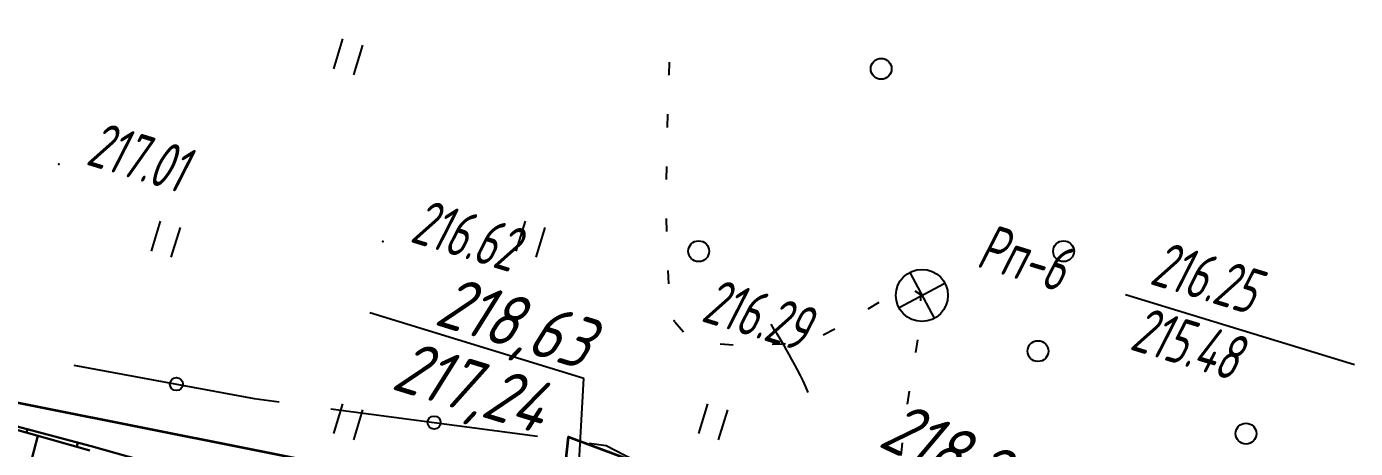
# Model space of a CAD drawing. Header units: millimetres. Extents: x -1799 to 6962, y -1020 to 4121.
# Drawn here: x 1174.8 to 1276.7, y 2993.5 to 3025.9 of the extents above; entities that cross this region are included whole.
import ezdxf
from ezdxf import colors
from ezdxf.entities.mleader import LeaderData, LeaderLine
from ezdxf.math import Vec2, Vec3

# ---------------------------------------------------------------- set-up
doc = ezdxf.new("R2010")
doc.units = ezdxf.units.MM
doc.linetypes.add('CONTI', pattern=[0])
for name, color, linetype, lineweight in [('10', 1, 'Continuous', 35), ('КОПИЯ_ОСЬ_13_ОТКОСЫ', 7, 'Continuous', 30), ('Отметки', 5, 'Continuous', 30)]:
    doc.layers.add(name, color=color, linetype=linetype, lineweight=lineweight)
for name, color, linetype in [('GOR_BDEFAULT', 212, 'CONTI'), ('NAD_MDEFAULT', 7, 'CONTI'), ('PI_OTDEFAULT', 172, 'CONTI'), ('PI_TTDEFAULT', 5, 'CONTI'), ('PLN_O', 7, 'CONTI'), ('SIT_LDEFAULT', 7, 'CONTI'), ('USLZNDEFAULT', 7, 'CONTI'), ('ZAPSKDEFAULT', 7, 'CONTI')]:
    doc.layers.add(name, color=color, linetype=linetype)
doc.styles.add('eskd', font='spds.shx', dxfattribs={"width": 1.2, "oblique": 15})
doc.styles.add('ГОСТ', font='', dxfattribs={"oblique": 15, "height": 4})
doc.styles.get('ГОСТ').set_extended_font_data('GOST type A')

# ---------------------------------------------------------------- blocks, each defined once
blk = doc.blocks.new('BL_2002')
at = {"color": 0}
blk.add_circle((0, 0), 0.8, dxfattribs=at)
blk = doc.blocks.new('BL_2011')
at = {"color": 0}
for p, q in [((0, 0), (0, 2.4)), ((1.6, 0), (1.6, 2.4))]:
    blk.add_line(p, q, dxfattribs=at)
blk = doc.blocks.new('BL_7')
at = {"color": 0}
for p, q in [((-1.4, 1.4), (1.4, -1.4)), ((-1.4, -1.4), (1.4, 1.4))]:
    blk.add_line(p, q, dxfattribs=at)
blk.add_circle((0, 0), 2, dxfattribs=at)
blk = doc.blocks.new('_None')

msp = doc.modelspace()

# ---------------------------------------------------------------- linework, layer by layer
at = {"layer": '10'}
msp.add_lwpolyline([(1030.225964376537, 3025.883480735508), (1104.975964376537, 3010.613480735024), (1151.695964376277, 3001.473480735359), (1215.755964376332, 2988.703480734875), (1216.365964376668, 2994.403480735061), (1243.415964376481, 2984.293480734726), (1269.335964376407, 2968.883480735508), (1297.015964376575, 2945.023480735173), (1332.735964376314, 2904.56348073521), (1362.135964376686, 2858.923480734614), (1384.095964376649, 2811.273480735173), (1401.175964376258, 2767.783480734949), (1401.175964376258, 2767.783480734949), (1485.925964376258, 2642.503480734688), (1601.055964376612, 2507.033480734949), (1669.735964376314, 2453.013480735396), (1726.415964376481, 2400.56348073521)], dxfattribs=at)
at = {"layer": 'GOR_BDEFAULT', "color": 212, "elevation": 216, "flags": 128}
msp.add_lwpolyline([(1234.761700376412, 2997.789216734854), (1234.5617003764, 2998.229210735683), (1234.361700376447, 2998.679215735209), (1234.151700376426, 2999.109215734911), (1233.941700376405, 2999.529213735287), (1233.721700376433, 2999.929215735209), (1233.511700376412, 3000.329216734891), (1233.301700376449, 3000.70921473523), (1233.101700376437, 3001.069214735565), (1232.901700376426, 3001.409211734695), (1232.701700376414, 3001.739212735009), (1232.521700376421, 3002.039216734854), (1232.351700376437, 3002.329216734891), (1232.181700376395, 3002.589211735328), (1232.04170037644, 3002.819214735565), (1231.901700376426, 3003.029213735287)], dxfattribs=at)
at = {"layer": 'NAD_MDEFAULT', "color": 0}
msp.add_line((1259.111700376447, 3005.319214735565), (1276.683800376437, 2999.946884734941), dxfattribs=at)
at = {"layer": 'PI_TTDEFAULT', "color": 5}
for p in [(1177.241700376451, 3015.329216734891, 217.01), (1202.121700376398, 3009.389214735863, 216.624), (1224.461700376423, 3003.299218735111, 216.292)]:
    msp.add_point(p, dxfattribs=at)
at = {"layer": 'PLN_O'}
for p, q in [((1178.401700376426, 2999.889214735863), (1192.251700376402, 2997.339211735328)), ((1192.251700376402, 2997.339211735328), (1194.151700376426, 2997.089211735328)), ((1198.121700376398, 2996.549218735111), (1213.981700376442, 2994.439217735467)), ((1217.941700376405, 2993.909211734695), (1219.251700376402, 2993.739212735009)), ((1219.251700376402, 2993.739212735009), (1232.28170037643, 2986.979210735683))]:
    msp.add_line(p, q, dxfattribs=at)
for centre in [(1186.271700376421, 2998.439217735467), (1206.051700376449, 2995.489212735009)]:
    msp.add_circle(centre, 0.5, dxfattribs=at)
at = {"layer": 'SIT_LDEFAULT', "color": 7}
for p, q in [((1224.091700376428, 3023.149216735189), (1224.051700376449, 3022.169213734952)), ((1224.04170037644, 3022.169213734952), (1224.04170037644, 3022.149216735189)), ((1223.951700376414, 3019.149216735189), (1223.931700376395, 3018.149216735189)), ((1223.871700376398, 3015.149216735189), (1223.861700376447, 3014.149216735189)), ((1223.851700376437, 3011.149216735189), (1223.871700376398, 3010.149216735189)), ((1223.971700376433, 3007.149216735189), (1224.03170037643, 3006.149216735189)), ((1242.941700376405, 3005.609215734911), (1243.361700376447, 3005.319214735565)), ((1243.361700376447, 3005.319214735565), (1243.371700376398, 3004.829216734891)), ((1239.361700376447, 3004.20921473523), (1240.211700376423, 3004.739212735009)), ((1224.53170037643, 3003.219216735487), (1225.181700376395, 3002.45921473523)), ((1235.901700376426, 3002.219216735487), (1236.79170037644, 3002.679215735209)), ((1227.991700376451, 3001.539216734854), (1228.991700376451, 3001.45921473523)), ((1232.001700376402, 3001.499215735507), (1232.731700376442, 3001.539216734854)), ((1232.731700376442, 3001.539216734854), (1233.001700376402, 3001.559212735307)), ((1243.141700376416, 3001.849213735585), (1242.991700376451, 3000.859215734911)), ((1242.511700376412, 2997.899216735189), (1242.351700376437, 2996.909211734695)), ((1241.971700376433, 2993.939217735467), (1241.851700376437, 2992.949212734972))]:
    msp.add_line(p, q, dxfattribs=at)
at = {"layer": 'КОПИЯ_ОСЬ_13_ОТКОСЫ'}
for points in [[(1173.114948289682, 2995.174383152661), (1176.379108445932, 2994.275457371411), (1179.636676805307, 2993.35327719563)], [(1173.114988701049, 2995.17435113286), (1176.379148857299, 2994.27542535161), (1179.636717216674, 2993.353306210985)], [(1173.178099052611, 2995.421604550828), (1176.453733818236, 2994.55862847661), (1179.723142997924, 2993.672275937547), (1183.539671318236, 2992.60208550786)], [(1174.851683036986, 2994.983799375047), (1174.781736747924, 2994.718479550828)], [(1174.849079149057, 2991.419439305005), (1175.647174852182, 2994.479192722973)], [(1176.784544365111, 2994.470066464891), (1176.760862724486, 2994.381748593797)], [(1178.715208427611, 2993.948154843797), (1178.631346122924, 2993.640537656297)]]:
    msp.add_lwpolyline(points, dxfattribs=at)

# ---------------------------------------------------------------- block references
at = {"layer": 'USLZNDEFAULT', "color": 7, "rotation": 342.9999999999999}
msp.add_blockref('BL_7', (1243.481700376442, 3005.249215735507), dxfattribs=at)
at = {"layer": 'ZAPSKDEFAULT', "color": 7, "rotation": 342.9999999999999}
for name, p in [('BL_2011', (1198.351700376437, 3022.639214735863)), ('BL_2002', (1240.351700376437, 3022.639214735863)), ('BL_2011', (1184.351700376437, 3008.639214735863)), ('BL_2011', (1212.351700376437, 3008.639214735863)), ('BL_2002', (1226.351700376437, 3008.639214735863)), ('BL_2002', (1254.351700376437, 3008.639214735863)), ('BL_2002', (1252.386514376392, 3000.97300773525)), ('BL_2011', (1198.351700376437, 2994.639214735863)), ('BL_2011', (1226.351700376437, 2994.639214735863)), ('BL_2002', (1268.351700376437, 2994.639214735863))]:
    msp.add_blockref(name, p, dxfattribs=at)

# ---------------------------------------------------------------- texts
at = {"layer": 'NAD_MDEFAULT', "color": 7, "style": 'eskd', "oblique": 10, "width": 0.8}
for s, p in [(' Рп-6', (1246.176462376383, 3007.90144373515)), (' 216.25', (1259.495438376451, 3006.574364735198)), (' 215.48', (1257.960486376434, 3001.553764735733))]:
    msp.add_text(s, height=3.5, rotation=342.9999999999999, dxfattribs=at).set_placement(p)
at = {"layer": 'PI_OTDEFAULT', "color": 172, "style": 'eskd', "oblique": 10, "width": 0.8}
for s, p in [('217.01', (1179.241700376451, 3015.329216734891)), ('216.62', (1204.111700376447, 3009.389214735863)), ('216.29', (1226.451700376414, 3003.299218735111))]:
    msp.add_text(s, height=3.5, rotation=342.9999999999999, dxfattribs=at).set_placement(p)
at = {"layer": 'Отметки', "color": 0, "style": 'ГОСТ', "oblique": 15}
msp.add_text('217,24', height=4, rotation=342.932486, dxfattribs=at).set_placement((1202.661656980092, 2998.10027250686))

# ---------------------------------------------------------------- leaders
at = {"layer": 'Отметки', "ltscale": 0.2}
ml = msp.add_multileader_mtext('Standard', dxfattribs=at)
ml.set_content('218,63', color=256, style='ГОСТ')
ml.set_leader_properties()
ml.set_arrow_properties(name='NONE')
ml.build(insert=Vec2(0, 0))
ml.multileader.update_dxf_attribs({"text_left_attachment_type": 6, "text_right_attachment_type": 6, "dogleg_length": 0.36, "arrow_head_size": 2})
ctx = ml.context
ctx.base_point, ctx.arrow_head_size, ctx.landing_gap_size, ctx.plane_origin, ctx.plane_x_axis, ctx.plane_y_axis = Vec3(1198.152098887706, 3004.815751548942), 2, 0, Vec3(1193.381840211639, 2947.434109333356), Vec3(0.9559595783938035, -0.2934983551523611), Vec3(0.2934983551523611, 0.9559595783938035)
ctx.left_attachment, ctx.right_attachment, ctx.text_align_type = 6, 6, 2
notes = []
notes.append((ctx, [(1, (1, 1, 0), (1217.547505059463, 2998.86098114067), (-0.9559595783938035, 0.2934983551523611), 0.3600000000000001, [(0, [(1216.065537768018, 2973.741887581919)], 0, [])])]))
ctx.mtext.insert, ctx.mtext.text_direction, ctx.mtext.rotation, ctx.mtext.alignment, ctx.mtext.line_spacing_style, ctx.mtext.flow_direction = Vec3(1218.553577919878, 3003.364464599093), Vec3(0.9559595783938035, -0.2934983551523611), 5.985300992749359, 3, 2, 5
ml = msp.add_multileader_mtext('Standard', dxfattribs=at)
ml.set_content('218,29', color=256, style='ГОСТ')
ml.set_leader_properties()
ml.set_arrow_properties(name='NONE')
ml.build(insert=Vec2(0, 0))
ml.multileader.update_dxf_attribs({"text_left_attachment_type": 6, "text_right_attachment_type": 6, "dogleg_length": 0.36, "arrow_head_size": 2})
ctx = ml.context
ctx.base_point, ctx.arrow_head_size, ctx.landing_gap_size, ctx.plane_origin, ctx.plane_x_axis, ctx.plane_y_axis = Vec3(1232.818610356654, 2996.432118532928), 2, 0, Vec3(1268.778320417341, 2912.151576385287), Vec3(0.9053225988879294, -0.4247246071783516), Vec3(0.4247246071783516, 0.9053225988879294)
ctx.left_attachment, ctx.right_attachment, ctx.text_align_type = 6, 6, 2
notes.append((ctx, [(1, (1, 1, 0), (1250.87558610325, 2987.960837753874), (-0.9053225988879295, 0.4247246071783516), 0.3600000000000001, [(0, [(1247.441809720893, 2958.552797140938)], 0, [])])]))
ctx.mtext.insert, ctx.mtext.text_direction, ctx.mtext.rotation, ctx.mtext.alignment, ctx.mtext.line_spacing_style, ctx.mtext.flow_direction = Vec3(1252.50358531561, 2992.278610838962), Vec3(0.9053225988879294, -0.4247246071783516), 5.844527636310124, 3, 2, 5
for ctx, leaders in notes:
    for number, flags, end, landing, length, lines in leaders:
        leader = LeaderData()
        leader.index, (leader.has_last_leader_line, leader.has_dogleg_vector, leader.attachment_direction) = number, flags
        leader.last_leader_point, leader.dogleg_vector, leader.dogleg_length = Vec3(end), Vec3(landing), length
        for number, points, colour, breaks in lines:
            line = LeaderLine()
            line.index, line.vertices, line.color, line.breaks = number, Vec3.list(points), colors.encode_raw_color(colour), breaks
            leader.lines.append(line)
        ctx.leaders.append(leader)

doc.saveas('drawing.dxf')
